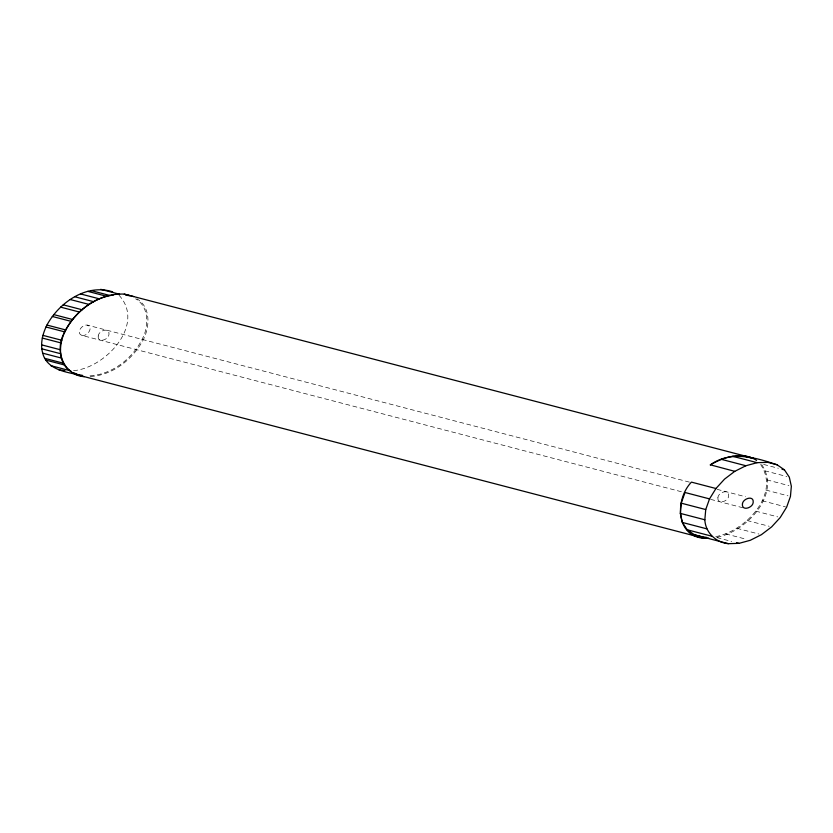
<?xml version="1.0" encoding="UTF-8"?>
<svg xmlns="http://www.w3.org/2000/svg" width="833" height="833" viewBox="0 0 833 833"><rect width="100%" height="100%" fill="white"/><g stroke="black" fill="none" stroke-linecap="round" stroke-linejoin="round"><path stroke-width="0.62" stroke-dasharray="4.17 3.12" d="M715.755 536.629C745.025 531.277 780.792 494.49 760.633 464.512M716.994 537.327C746.722 531.548 782.676 493.313 760.852 463.335M73.543 370.654C105.218 368.155 146.296 324.349 118.755 294.944M90.006 375.87C113.715 374.173 134.613 356.899 143.932 335.48C148.847 323.246 148.18 306.065 135.612 298.828M90.38 376.485C113.038 375.267 132.999 359.158 143.38 339.583C149.846 326.682 150.908 307.075 136.904 298.808M689.432 482.13L87.288 325.109C82.071 323.985 75.376 333.356 82.103 335.46L682.987 492.157M82.103 335.46C87.33 336.584 94.025 327.213 87.288 325.109M763.622 464.429L778.324 468.261M764.798 470.791L786.852 476.538M766.839 479.86L788.903 485.618M765.933 490.085L787.997 495.833M762.143 500.748L785.425 506.818M717.078 489.335L745.493 496.749M710.643 499.363L743.984 508.057M755.718 511.129L777.783 516.887M747.107 520.521L769.171 526.279M736.893 528.289L758.957 534.047M725.772 533.901L746.607 539.336M716.953 537.608L731.666 541.44M98.211 335.97C97.336 343.508 108.571 339.916 108.977 334.45C109.852 326.911 98.617 330.503 98.211 335.97M717.911 497.561C717.026 505.11 728.271 501.518 728.677 496.051C729.552 488.513 718.317 492.105 717.911 497.561"/><path stroke-width="1.25" d="M82.613 375.433C68.025 372.601 47.023 370.383 42.702 353.182C40.015 343.737 42.691 333.606 46.94 325.057C59.091 302.514 86.559 283.355 112.653 291.821M680.311 513.388L681.217 503.163L685.018 492.501L709.529 498.894L715.943 488.513L724.554 479.11L734.768 471.343L745.889 465.741L757.166 462.669L767.818 462.357L777.127 464.804L784.457 469.864L789.309 477.174L791.35 486.253L790.444 496.478L786.654 507.141L780.229 517.522L771.618 526.914L761.404 534.682L750.283 540.294L739.017 543.355L728.365 543.678L694.545 534.838L687.215 529.778L682.362 522.458L680.311 513.388L704.833 519.771C705.395 532.474 715.87 542.575 728.365 543.678M704.833 519.771L705.738 509.557L709.529 498.894M715.943 488.513L691.432 482.12C673.585 500.623 676.386 540.804 708.706 538.128M734.768 471.343L710.414 464.835C723.856 456.932 742.484 451.09 756.593 460.399M710.257 464.949C730.572 450.174 755.531 457.484 777.127 464.804M113.444 294.997C91.234 298.058 72.096 314.676 63.246 334.939C54.936 351.713 64.172 375.36 84.195 376.672M753.407 458.202L124.263 294.111C99.314 292.831 76.334 309.72 65.089 331.201C58.799 343.717 57.279 364.083 71.565 371.591M706.217 537.212L703.854 537.285L694.545 534.838M125.814 295.163L129.521 295.715M58.768 369.779L64.953 370.695M100.731 289.322L119.629 294.247M732.655 456.276L757.166 462.669M782 469.218L784.457 469.864M90.839 290.519L109.727 295.444M87.757 291.352L106.655 296.277M721.378 459.347L745.889 465.741M80.499 293.934L99.398 298.86M74.866 296.777L93.765 301.702M70.232 299.526L89.121 304.451M63.235 304.836L82.134 309.761M60.59 307.127L79.489 312.052M53.76 314.593L72.648 319.518M52.271 316.446L71.159 321.371M46.94 325.057L65.838 329.983M45.94 326.984L64.828 331.909M42.952 335.366L61.85 340.291M681.217 503.163L705.738 509.557M42.254 338.042L61.153 342.967M41.65 344.872L60.549 349.798M41.712 348.788L60.611 353.713M42.702 353.182L61.6 358.107M682.362 522.458L706.873 528.851M44.555 358.294L63.454 363.219M45.753 360.095L64.641 365.021M687.215 529.778L711.726 536.171M736.559 542.72L739.017 543.355M50.646 365.625L69.535 370.55M74.751 374.173L703.895 538.264M743.307 455.963L752.615 458.41M124.263 294.111L133.707 296.6M73.596 372.632L77.667 374.704M742.422 503.955C741.547 511.504 752.782 507.911 753.188 502.445C754.063 494.906 742.828 498.498 742.422 503.955"/></g></svg>
